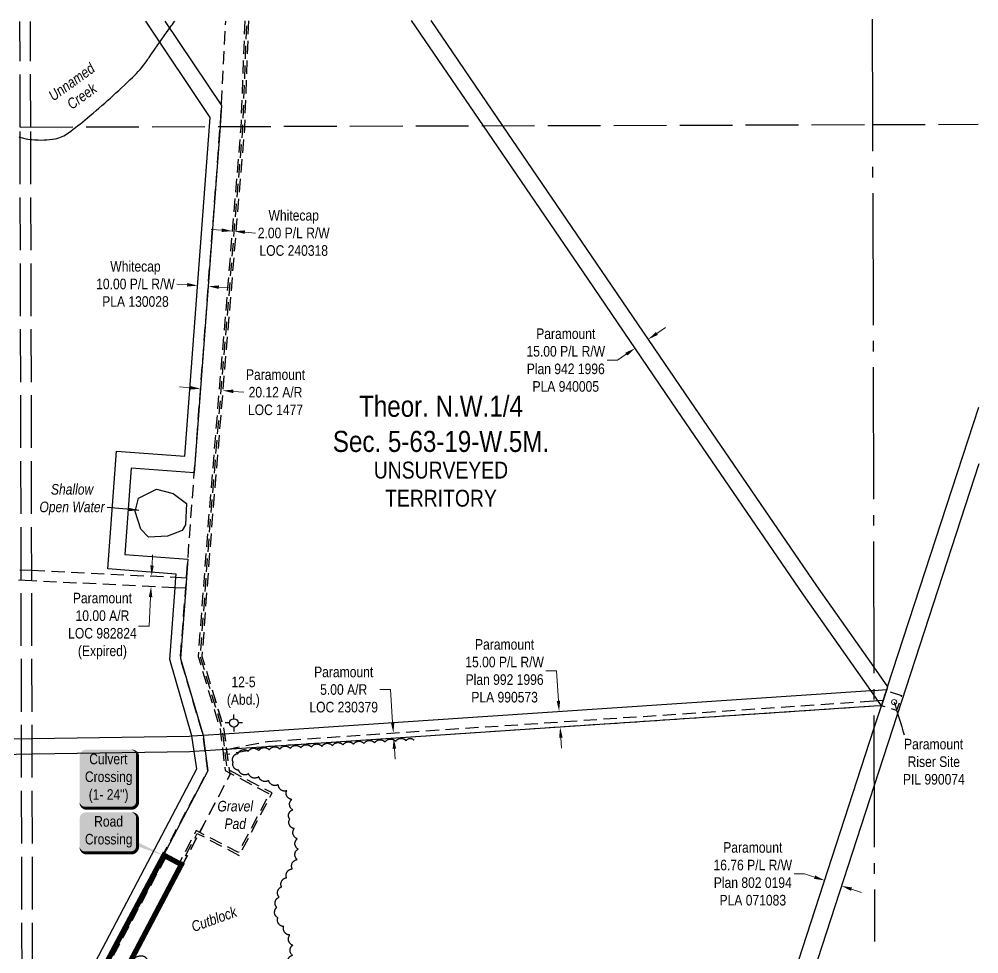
# Model space of a CAD drawing. Extents: x 507881 to 521259, y 6022177 to 6031356.
# Drawn here: x 509786 to 510695, y 6030470 to 6031356 of the extents above; entities that cross this region are included whole.
import ezdxf
from ezdxf.enums import TextEntityAlignment as Align

# ---------------------------------------------------------------- set-up
doc = ezdxf.new("R2010")
doc.units = 0
doc.header["$LTSCALE"] = 5
doc.header["$PDMODE"] = 3
doc.header["$PDSIZE"] = 30
for name, pattern in [('0', [1, 1, 0]), ('foc-ACCESSROAD', [3.75, 2.5, -1.25]), ('foc-FLOWLINE', [3.75, 2.5, -1.25]), ('foc-QUARTERLINE', [33, 25, -3, 2, -3]), ('foc-UNSURVEYED', [12.5, 10, -2.5])]:
    doc.linetypes.add(name, pattern=pattern)
doc.layers.get('Defpoints').update_dxf_attribs({"color": 9})
for name, color, linetype, lineweight in [('AS-GENERAL', 48, 'Continuous', 18), ('C-RW-T', 13, 'Continuous', 9), ('F-AR-T', 190, 'Continuous', 9), ('F-RW-T', 190, 'Continuous', 9), ('F-WS-T', 190, 'Continuous', 9), ('T-TEXT', 48, 'Continuous', 18)]:
    doc.layers.add(name, color=color, linetype=linetype, lineweight=lineweight)
for name, color, linetype in [('C-FLOWLINE', 13, 'foc-FLOWLINE'), ('C-RW', 13, 'Continuous'), ('C-SYMBOL', 7, 'Continuous'), ('CG-NOTES', 7, 'Continuous'), ('F-AR', 190, 'foc-ACCESSROAD'), ('F-RW', 190, 'Continuous'), ('F-WS', 190, 'foc-ACCESSROAD'), ('F-WS-S', 190, 'Continuous'), ('L-QSEC', 8, 'foc-QUARTERLINE'), ('L-UNS-T', 3, 'Continuous'), ('L-USEC', 7, 'foc-UNSURVEYED'), ('T-BUSH', 110, '0'), ('T-CREEK', 160, 'Continuous'), ('T-WATER-T', 170, 'Continuous'), ('WETLAND', 143, 'Continuous')]:
    doc.layers.add(name, color=color, linetype=linetype)
doc.layers.add('P-PROPOSED-WL1', color=7, linetype='Continuous', true_color=0xff1414)
doc.styles.add('175L', font='ARIALN.TTF', dxfattribs={"height": 20})
doc.styles.add('80', font='ARIALN.TTF', dxfattribs={"height": 10})
doc.styles.add('80CG', font='ARIALN.TTF', dxfattribs={"height": 10})
doc.styles.add('80L', font='ARIALN.TTF', dxfattribs={"height": 10})
doc.styles.add('80LS', font='ARIALNI.TTF', dxfattribs={"height": 10})
doc.dimstyles.new('Compass 5 000', dxfattribs={"dimscale": 5, "dimtxt": 9, "dimasz": 2, "dimexe": 0.2, "dimexo": 0.0625, "dimgap": 0.5, "dimtad": 0, "dimtih": 1, "dimtoh": 1, "dimzin": 0, "dimdsep": 46, "dimtxsty": '80CG', "dimcen": 0.1, "dimse1": 1, "dimse2": 1, "dimclrd": 256, "dimclrt": 256, "dimaunit": 1, "dimadec": 4, "dimazin": 0, "dimtfac": 0.06, "dimtofl": 0, "dimtmove": 0, "dimatfit": 1, "dimfxl": 0.2, "dimtolj": 1, "dimtzin": 0, "dimlwd": -1, "dimarcsym": 0})

# ---------------------------------------------------------------- blocks, each defined once
blk = doc.blocks.new('*D1001')
at = {"layer": 'Defpoints', "color": 0, "transparency": 16777216}
for p in [(509958.1, 6031008.95), (509979.12, 6031007.21), (509978.85, 6031003.9)]:
    blk.add_point(p, dxfattribs=at)
at = {"layer": 'F-AR-T', "transparency": 16777216}
for p, q in [((509947.86, 6031006.46), (509937.9, 6031007.28)), ((509988.81, 6031003.08), (509998.78, 6031002.25))]:
    blk.add_line(p, q, dxfattribs=at)
for points in [[(509948, 6031008.12), (509947.72, 6031004.79), (509957.83, 6031005.63)], [(509988.95, 6031004.74), (509988.68, 6031001.42), (509978.85, 6031003.9)]]:
    blk.add_solid(points, dxfattribs=at)
at = {"layer": 'F-AR-T', "transparency": 16777216, "insert": (510028.82, 6031002.25), "char_height": 10, "attachment_point": 5, "style": '80CG'}
blk.add_mtext('\\A1;Paramount\\P20.12 A/R\\PLOC 1477', dxfattribs=at)
blk = doc.blocks.new('*D1002')
at = {"layer": 'Defpoints', "color": 0, "transparency": 16777216}
for p in [(509872.41, 6030829.9), (509871.93, 6030819.91), (509910.89, 6030818.04)]:
    blk.add_point(p, dxfattribs=at)
at = {"layer": 'F-AR-T', "transparency": 16777216}
for p, q in [((509911.84, 6030838.02), (509912.32, 6030848.01)), ((509910.41, 6030808.06), (509909.1, 6030780.65)), ((509909.1, 6030780.65), (509899.1, 6030780.65))]:
    blk.add_line(p, q, dxfattribs=at)
for points in [[(509910.18, 6030838.1), (509913.51, 6030837.94), (509911.37, 6030828.04)], [(509908.74, 6030808.14), (509912.07, 6030807.98), (509910.89, 6030818.04)]]:
    blk.add_solid(points, dxfattribs=at)
at = {"layer": 'F-AR-T', "transparency": 16777216, "insert": (509864.81, 6030780.65), "char_height": 10, "attachment_point": 5, "style": '80CG'}
blk.add_mtext('\\A1;Paramount\\P10.00 A/R\\PLOC 982824\\P(Expired)', dxfattribs=at)
blk = doc.blocks.new('*D1007')
at = {"layer": 'Defpoints', "color": 0, "transparency": 16777216}
for p in [(510132.54, 6030678.72), (510140.49, 6030679.25), (510132.87, 6030673.74)]:
    blk.add_point(p, dxfattribs=at)
at = {"layer": 'F-AR-T', "transparency": 16777216}
for p, q in [((510137.75, 6030720.4), (510127.75, 6030720.4)), ((510139.82, 6030689.23), (510137.75, 6030720.4)), ((510141.49, 6030664.29), (510142.15, 6030654.31))]:
    blk.add_line(p, q, dxfattribs=at)
for points in [[(510141.49, 6030689.34), (510138.16, 6030689.12), (510140.49, 6030679.25)], [(510143.15, 6030664.4), (510139.82, 6030664.18), (510140.82, 6030674.27)]]:
    blk.add_solid(points, dxfattribs=at)
at = {"layer": 'F-AR-T', "transparency": 16777216, "insert": (510093.43, 6030720.4), "char_height": 10, "attachment_point": 5, "style": '80CG'}
blk.add_mtext('\\A1;Paramount\\P5.00 A/R\\PLOC 230379', dxfattribs=at)
blk = doc.blocks.new('*D1011')
at = {"layer": 'Defpoints', "color": 0, "transparency": 16777216}
for p in [(510548.38, 6030536.99), (510565.13, 6030534.33), (510564.31, 6030531.81)]:
    blk.add_point(p, dxfattribs=at)
at = {"layer": 'F-RW-T', "transparency": 16777216}
for p, q in [((510530.19, 6030545.71), (510520.19, 6030545.71)), ((510539.7, 6030542.61), (510530.19, 6030545.71)), ((510574.64, 6030531.24), (510584.15, 6030528.15))]:
    blk.add_line(p, q, dxfattribs=at)
for points in [[(510540.21, 6030544.2), (510539.18, 6030541.03), (510549.2, 6030539.52)], [(510575.16, 6030532.83), (510574.13, 6030529.66), (510565.13, 6030534.33)]]:
    blk.add_solid(points, dxfattribs=at)
at = {"layer": 'F-RW-T', "transparency": 16777216, "insert": (510481.1, 6030545.71), "char_height": 10, "attachment_point": 5, "style": '80CG'}
blk.add_mtext('\\A1;Paramount\\P16.76 P/L R/W\\PPlan 802 0194\\PPLA 071083', dxfattribs=at)
blk = doc.blocks.new('*D1012')
at = {"layer": 'Defpoints', "color": 0, "transparency": 16777216}
for p in [(510297.57, 6030699.75), (510320.24, 6030701.26), (510321.24, 6030686.32)]:
    blk.add_point(p, dxfattribs=at)
at = {"layer": 'F-RW-T', "transparency": 16777216}
for p, q in [((510295, 6030738.17), (510285, 6030738.17)), ((510296.9, 6030709.73), (510295, 6030738.17)), ((510299.23, 6030674.83), (510299.9, 6030664.85))]:
    blk.add_line(p, q, dxfattribs=at)
for points in [[(510298.56, 6030709.84), (510295.24, 6030709.62), (510297.57, 6030699.75)], [(510300.89, 6030674.94), (510297.57, 6030674.72), (510298.56, 6030684.8)]]:
    blk.add_solid(points, dxfattribs=at)
at = {"layer": 'F-RW-T', "transparency": 16777216, "insert": (510245.91, 6030738.17), "char_height": 10, "attachment_point": 5, "style": '80CG'}
blk.add_mtext('\\A1;Paramount\\P15.00 P/L R/W\\PPlan 992 1996\\PPLA 990573', dxfattribs=at)
blk = doc.blocks.new('*D1013')
at = {"layer": 'Defpoints', "color": 0, "transparency": 16777216}
for p in [(510369.51, 6031043.94), (510384.35, 6031048.77), (510371.95, 6031040.35)]:
    blk.add_point(p, dxfattribs=at)
at = {"layer": 'F-RW-T', "transparency": 16777216}
for p, q in [((510390.19, 6031057.98), (510398.46, 6031063.59)), ((510361.24, 6031038.32), (510352.96, 6031032.71)), ((510352.96, 6031032.71), (510342.96, 6031032.71))]:
    blk.add_line(p, q, dxfattribs=at)
for points in [[(510389.25, 6031059.36), (510391.12, 6031056.6), (510381.91, 6031052.36)], [(510360.3, 6031039.7), (510362.17, 6031036.94), (510369.51, 6031043.94)]]:
    blk.add_solid(points, dxfattribs=at)
at = {"layer": 'F-RW-T', "transparency": 16777216, "insert": (510303.88, 6031032.71), "char_height": 10, "attachment_point": 5, "style": '80CG'}
blk.add_mtext('\\A1;Paramount\\P15.00 P/L R/W\\PPlan 942 1996\\PPLA 940005', dxfattribs=at)
blk = doc.blocks.new('Gabd')
for p, q in [((-0.81, 0), (-1.62, 0)), ((0, 0.81), (0, 1.62)), ((1.62, 0), (0.81, 0)), ((0, -0.81), (0, -1.62))]:
    blk.add_line(p, q)
blk.add_circle((0, 0), 0.8)
blk = doc.blocks.new('*D1024')
at = {"layer": 'C-RW-T', "transparency": 16777216}
for p, q in [((509945.16, 6031104.12), (509935.18, 6031104.86)), ((509975.07, 6031101.88), (509985.05, 6031101.14))]:
    blk.add_line(p, q, dxfattribs=at)
for points in [[(509945.28, 6031105.78), (509945.03, 6031102.45), (509955.13, 6031103.37)], [(509975.2, 6031103.54), (509974.95, 6031100.22), (509965.1, 6031102.63)]]:
    blk.add_solid(points, dxfattribs=at)
at = {"layer": 'Defpoints', "color": 0, "transparency": 16777216}
for p in [(509955.13, 6031103.37), (509955.29, 6031105.49), (509965.26, 6031104.75)]:
    blk.add_point(p, dxfattribs=at)
at = {"layer": 'C-RW-T', "transparency": 16777216, "insert": (509896.1, 6031104.86), "char_height": 10, "attachment_point": 5, "style": '80CG'}
blk.add_mtext('\\A1;Whitecap\\P10.00 P/L R/W\\PPLA 130028', dxfattribs=at)
blk = doc.blocks.new('*D1276')
at = {"layer": 'C-RW-T', "transparency": 16777216}
for p, q in [((509977.84, 6031155.85), (509967.87, 6031156.67)), ((509999.76, 6031154.04), (510009.73, 6031153.21))]:
    blk.add_line(p, q, dxfattribs=at)
for points in [[(509977.97, 6031157.51), (509977.7, 6031154.18), (509987.8, 6031155.02)], [(509999.9, 6031155.7), (509999.63, 6031152.38), (509989.8, 6031154.86)]]:
    blk.add_solid(points, dxfattribs=at)
at = {"layer": 'Defpoints', "color": 0, "transparency": 16777216}
for p in [(509988.3, 6031161.01), (509990.29, 6031160.84), (509989.8, 6031154.86)]:
    blk.add_point(p, dxfattribs=at)
at = {"layer": 'C-RW-T', "transparency": 16777216, "insert": (510046.08, 6031153.21), "char_height": 10, "attachment_point": 5, "style": '80CG'}
blk.add_mtext('\\A1;Whitecap\\P2.00 P/L R/W\\PLOC 240318', dxfattribs=at)
blk = doc.blocks.new('*U1434')
h = blk.add_hatch(color=59)
edge = h.paths.add_edge_path()
edge.add_line((-21.5, -20), (21.5, -20))
edge.add_arc((21.5, -14), 6, 270, 360)
edge.add_line((27.5, -14), (27.5, 12.5))
edge.add_arc((21.5, 12.5), 6, 0, 90)
edge.add_line((21.5, 18.5), (-21.5, 18.5))
edge.add_arc((-21.5, 12.5), 6, 90, 180)
edge.add_line((-27.5, 12.5), (-27.5, -14))
edge.add_arc((-21.5, -14), 6, 180, 270)
at = {"color": 1, "flags": 128}
blk.add_lwpolyline([(-21.5, -20, 3, 3, 0), (21.5, -20, 3, 3, 0.414214), (27.5, -14, 3, 3, 0), (27.5, 12.5, 3, 0, 0.414214), (21.5, 18.5, 0, 0, 0), (-21.5, 18.5, 0, 0, 0.414214), (-27.5, 12.5, 0, 0, 0), (-27.5, -14, 0, 3, 0.414214)], format="xyseb", close=True, dxfattribs=at)
blk.add_lwpolyline([(54.38, -23.31, 0, 7.5, 0), (0, 0, 0, 0, 0)], format="xyseb", dxfattribs=at)
at = {"color": 1, "style": '80'}
blk.add_attdef('ENTER_TEXT_001', (-37.38, -4.99), '', height=10, dxfattribs=at)
blk = doc.blocks.new('*U1436')
h = blk.add_hatch(color=254)
edge = h.paths.add_edge_path()
edge.add_line((-21.5, -28.5), (21.5, -28.5))
edge.add_arc((21.5, -22.5), 6, 270, 360)
edge.add_line((27.5, -22.5), (27.5, 21))
edge.add_arc((21.5, 21), 6, 0, 90)
edge.add_line((21.5, 27), (-21.5, 27))
edge.add_arc((-21.5, 21), 6, 90, 180)
edge.add_line((-27.5, 21), (-27.5, -22.5))
edge.add_arc((-21.5, -22.5), 6, 180, 270)
at = {"color": 160, "flags": 128}
blk.add_lwpolyline([(-21.5, -28.5, 3, 3, 0), (21.5, -28.5, 3, 3, 0.414214), (27.5, -22.5, 3, 3, 0), (27.5, 21, 3, 0, 0.414214), (21.5, 27, 0, 0, 0), (-21.5, 27, 0, 0, 0.414214), (-27.5, 21, 0, 0, 0), (-27.5, -22.5, 0, 3, 0.414214)], format="xyseb", close=True, dxfattribs=at)
at = {"color": 160, "style": '80'}
blk.add_attdef('ENTER_TEXT_001', (-26.85, -4.92), '', height=10, dxfattribs=at)

msp = doc.modelspace()

# ---------------------------------------------------------------- linework, layer by layer
at = {"layer": 'AS-GENERAL', "const_width": 0.999, "flags": 128}
msp.add_lwpolyline([(509923.092, 6030563.395), (509939.617, 6030554.559)], dxfattribs=at)
at = {"layer": 'C-FLOWLINE', "flags": 128}
msp.add_lwpolyline([(509999.694, 6031354.24), (509995.852, 6031252.551), (509965.416, 6030883.742), (509955.52, 6030751.727), (509976.244, 6030683.208), (509978.877, 6030663.272), (509981.024, 6030643.683), (510022.952, 6030621.605), (509993.6, 6030565.861), (509953.782, 6030586.827), (509937.878, 6030556.623), (509924.003, 6030564.041), (509671.623, 6030090.788), (509629.481, 6030112.951), (509628.55, 6030111.181), (509672.452, 6030088.092), (509924.826, 6030561.334), (509938.71, 6030553.91), (509954.62, 6030584.125), (509994.437, 6030563.159), (510025.654, 6030622.443), (509982.896, 6030644.957), (509980.863, 6030663.512), (509978.205, 6030683.631), (509957.542, 6030751.949), (509967.41, 6030883.585), (509997.848, 6031252.431), (510001.696, 6031354.246)], dxfattribs=at)
at = {"layer": 'C-RW'}
for points in [[(509768.846, 6030292.089), (509798.881, 6030349.24), (509851.637, 6030449.62), (509954.39, 6030645.14), (509951.688, 6030661.645), (509949.678, 6030676.498), (509928.637, 6030748.885), (509933.724, 6030816.95), (509934.47, 6030826.929), (509934.69, 6030829.883), (509869.874, 6030834.724), (509878.227, 6030946.399), (509943.037, 6030941.567), (509966.396, 6031254.131), (509967.035, 6031262.698), (509906.086, 6031353.916)], [(509924.091, 6031353.968), (509977.484, 6031274.058), (509976.467, 6031254.728), (509976.426, 6031254.159), (509951.892, 6030925.865), (509892.067, 6030930.326), (509885.951, 6030848.565), (509945.781, 6030844.097), (509944.462, 6030826.45), (509943.716, 6030816.471), (509938.745, 6030749.96), (509960.04, 6030678.179), (509960.163, 6030677.206), (509962.17, 6030662.345), (509964.721, 6030643.371), (509862.843, 6030449.652), (509798.926, 6030328.12), (509768.892, 6030271.004)]]:
    msp.add_lwpolyline(points, dxfattribs=at)
at = {"layer": 'F-AR', "flags": 128}
for points in [[(510003.195, 6031354.196), (509999.417, 6031254.224), (509999.346, 6031252.341), (509968.836, 6030882.54), (509959.059, 6030752.116), (509979.676, 6030683.949), (509980.341, 6030678.574), (509982.352, 6030663.692), (509985.533, 6030639.613), (509885.541, 6030449.715), (509799.02, 6030285.407), (509768.985, 6030228.367), (509697.207, 6030092.045), (509687.887, 6030074.347), (509548.251, 6029809.179), (509536.725, 6029787.519), (509461.459, 6029647.573), (509449.765, 6029625.834), (509444.098, 6029614.861), (509353.348, 6029439.179), (509352.887, 6029438.286), (509344.96, 6029422.942), (509344.625, 6029422.293), (509283.899, 6029304.741), (509241.316, 6029223.606), (509234.394, 6029210.412), (509227.429, 6029197.148), (509221.766, 6029186.359), (509210.92, 6029165.695), (509197.541, 6029140.204), (509193.804, 6029133.083), (509190.179, 6029126.177), (509188.658, 6029123.276), (509183.532, 6029113.512), (509165.751, 6029122.936), (509170.88, 6029132.698), (509175.508, 6029141.526), (509178.41, 6029147.055), (509179.714, 6029149.541), (509192.804, 6029174.482), (509203.937, 6029195.694), (509209.609, 6029206.5), (509216.522, 6029219.672), (509219.92, 6029226.145), (509223.49, 6029232.946), (509229.216, 6029243.857), (509266.049, 6029314.034), (509326.763, 6029431.635), (509335.226, 6029447.945), (509418.096, 6029608.374), (509421.337, 6029614.644), (509431.821, 6029634.945), (509438.597, 6029647.507), (509499.619, 6029760.705), (509515.461, 6029790.39), (509557.576, 6029869.436), (509566.985, 6029887.102), (509667.135, 6030085.283), (509676.156, 6030103.136), (509681.292, 6030113.3), (509768.878, 6030277.103), (509798.915, 6030333.279), (509861.139, 6030449.647), (509964.721, 6030643.371), (509962.17, 6030662.345), (509960.163, 6030677.206), (509960.04, 6030678.179), (509938.745, 6030749.96), (509943.716, 6030816.471), (509944.462, 6030826.45), (509945.781, 6030844.097), (509951.892, 6030925.865), (509976.426, 6031254.159), (509976.467, 6031254.728), (509977.484, 6031274.058), (509981.693, 6031354.134)], [(509981.535, 6031036.461), (509968.836, 6030882.54), (509959.059, 6030752.116), (509979.676, 6030683.949), (509980.341, 6030678.574), (509982.352, 6030663.692), (509985.533, 6030639.613), (509885.541, 6030449.715), (509799.02, 6030285.407), (509768.985, 6030228.367), (509697.207, 6030092.045), (509687.887, 6030074.347), (509548.251, 6029809.179), (509536.725, 6029787.519), (509461.459, 6029647.573), (509449.765, 6029625.834), (509444.098, 6029614.861), (509392.979, 6029515.901)]]:
    msp.add_lwpolyline(points, dxfattribs=at)
at = {"layer": 'F-AR'}
msp.add_lwpolyline([(509667.701, 6030839.71), (509767.659, 6030834.921), (509797.821, 6030833.476), (509934.47, 6030826.929), (509944.462, 6030826.45), (509943.716, 6030816.471), (509933.724, 6030816.95), (509797.843, 6030823.46), (509767.68, 6030824.905), (509667.723, 6030829.694)], dxfattribs=at)
msp.add_lwpolyline([(510022.274, 6030666.353), (509983.007, 6030658.73), (509982.352, 6030663.692), (510021.632, 6030671.316), (510595.865, 6030709.666), (510599.731, 6030709.924), (510604.764, 6030710.26), (510603.1, 6030705.14), (510595.877, 6030704.658), (510022.274, 6030666.353)], close=True, dxfattribs=at)
at = {"layer": 'F-RW'}
for points in [[(510175.933, 6031354.694), (510243.99, 6031254.925), (510337.509, 6031117.767), (510421.679, 6030993.783), (510541.523, 6030818.649), (510595.789, 6030741.562), (510608.893, 6030722.95), (510608.095, 6030720.505), (510607.738, 6030719.408), (510603.1, 6030705.14), (510595.851, 6030715.435), (510592.994, 6030719.494), (510529.205, 6030810.101), (510409.29, 6030985.341), (510325.121, 6031109.322), (510225.864, 6031254.873), (510157.833, 6031354.642)], [(510260.142, 6029618.653), (510268.711, 6029649.9), (510314.139, 6029815.571), (510316.861, 6029825.503), (510321.054, 6029838.383), (510322.257, 6029842.081), (510328.797, 6029862.175), (510336.841, 6029886.891), (510520.579, 6030451.542), (510595.928, 6030683.099), (510603.1, 6030705.14), (510607.738, 6030719.408), (510608.095, 6030720.505), (510608.893, 6030722.95), (510695.154, 6030988.043)], [(510695.28, 6030934.295), (510596.054, 6030629.359), (510538.21, 6030451.594), (510360.111, 6029904.275), (510352.067, 6029879.556), (510345.529, 6029859.464), (510340.135, 6029842.884), (510332.913, 6029820.694), (510331.272, 6029814.711), (510324.825, 6029791.198), (510286.094, 6029649.95), (510277.526, 6029618.709)], [(509668.069, 6030672.086), (509768.012, 6030673.609), (509798.171, 6030674.04), (509946.891, 6030676.312), (509949.678, 6030676.498), (509960.152, 6030677.202), (509980.282, 6030678.557), (510592.994, 6030719.494), (510595.841, 6030719.685), (510608.095, 6030720.505), (510607.738, 6030719.408), (510603.1, 6030705.14), (510595.877, 6030704.658), (509982.352, 6030663.692), (509981.767, 6030663.653), (509962.17, 6030662.345), (509961.674, 6030662.312), (509951.688, 6030661.645), (509947.492, 6030661.365), (509798.203, 6030659.079), (509768.045, 6030658.645), (509668.102, 6030657.118)]]:
    msp.add_lwpolyline(points, dxfattribs=at)
at = {"layer": 'F-WS', "flags": 128}
msp.add_lwpolyline([(510603.1, 6030705.14), (510607.738, 6030719.408), (510622.005, 6030714.766), (510617.366, 6030700.496), (510603.1, 6030705.14)], close=True, dxfattribs=at)
at = {"layer": 'L-QSEC', "flags": 128}
msp.add_lwpolyline([(510594.339, 6031355.901), (510594.576, 6031255.954), (510596.403, 6030481.758)], dxfattribs=at)
at = {"layer": 'L-USEC'}
for p, q in [((509786.851, 6031253.611), (509786.632, 6031353.572)), ((509796.905, 6031253.633), (509796.686, 6031353.601)), ((509786.851, 6031253.625), (510594.576, 6031255.954)), ((509788.612, 6030449.429), (509786.851, 6031253.611)), ((509798.667, 6030449.451), (509796.905, 6031253.633)), ((510594.576, 6031255.954), (510694.521, 6031256.24))]:
    msp.add_line(p, q, dxfattribs=at)
at = {"layer": 'P-PROPOSED-WL1', "const_width": 4.997, "flags": 128}
msp.add_lwpolyline([(509210.021, 6029166.131), (509460.576, 6029648.04), (509536.081, 6029788.454), (509638.861, 6029801.74), (509636.56, 6029819.565), (509546.471, 6029807.939), (509939.617, 6030554.559), (509923.092, 6030563.395), (509799.797, 6030332.809), (509670.69, 6030090.149), (509646.727, 6030102.752)], dxfattribs=at)
at = {"layer": 'T-BUSH', "flags": 128}
msp.add_lwpolyline([(509880.126, 6030433.816, -0.5205671), (509884.824, 6030442.644, -0.5205671), (509889.521, 6030451.472, -0.5205671), (509894.219, 6030460.3, -0.5205671), (509899.334, 6030467.653, -0.5205671), (509907.683, 6030462.154, -0.5205671), (509917.318, 6030459.485, -0.5205671), (509927.004, 6030456.999, -0.5205671), (509936.691, 6030454.513, -0.5205671), (509946.377, 6030452.028, -0.5205671), (509955.942, 6030449.115, -0.5205671), (509965.651, 6030446.951, -0.5205671), (509975.612, 6030446.062, -0.5205671), (509985.572, 6030445.173, -0.5205671), (509995.565, 6030444.838, -0.5205671), (510005.561, 6030444.548, -0.5205671), (510015.557, 6030444.259, -0.5205671), (510024.508, 6030448.399, -0.5205671), (510033.19, 6030453.351, -0.5205671), (510041.182, 6030459.333, -0.5205671), (510045.02, 6030468.561, -0.5205671), (510045.086, 6030478.115, -0.5205671), (510042.453, 6030487.762, -0.5205671), (510036.647, 6030495.88, -0.5205671), (510031.066, 6030504.068, -0.5205671), (510029.978, 6030513.925, -0.5205671), (510032.241, 6030523.665, -0.5205671), (510034.503, 6030533.406, -0.5205671), (510039.323, 6030542.029, -0.5205671), (510044.748, 6030550.418, -0.5205671), (510049.363, 6030559.29, -0.5205671), (510050.158, 6030569.18, -0.5205671), (510049.491, 6030579.076, -0.5205671), (510046.565, 6030588.586, -0.5205671), (510042.241, 6030597.546, -0.5205671), (510045.127, 6030606.463, -0.5205671), (510044.322, 6030616.273, -0.5205671), (510039.438, 6030624.529, -0.5205671), (510031.489, 6030630.327, -0.5205671), (510022.297, 6030634.264, -0.5205671), (510012.964, 6030637.815, -0.5205671), (510003.385, 6030640.688, -0.5205671), (509993.967, 6030644.05, -0.5205671), (509988.645, 6030651.656, -0.5205671), (509993.336, 6030659.762, -0.5205671), (510002.953, 6030661.889, -0.5205671), (510012.93, 6030662.559, -0.5205671), (510022.908, 6030663.228, -0.5205671), (510032.886, 6030663.897, -0.5205671), (510042.863, 6030664.567, -0.5205671), (510052.841, 6030665.236, -0.5205671), (510062.818, 6030665.905, -0.5205671), (510072.796, 6030666.575, -0.5205671), (510082.773, 6030667.244, -0.5205671), (510092.751, 6030667.913, -0.5205671), (510102.729, 6030668.583, -0.5205671), (510112.706, 6030669.252, -0.5205671), (510122.684, 6030669.921, -0.5205671), (510132.661, 6030670.591, -0.5205671), (510142.639, 6030671.26, -0.5205671), (510152.616, 6030671.929, -0.5205671), (510160.074, 6030672.43, -0.5205671)], format="xyb", dxfattribs=at)
at = {"layer": 'T-CREEK'}
msp.add_lwpolyline([(509785.55, 6031244.337, 0.0225627), (509790.145, 6031243.018, 0.0375966), (509797.996, 6031241.757, 0.0257998), (509809.567, 6031241.382, 0.0423677), (509819.994, 6031242.468, 0.062605), (509826.758, 6031244.661, 0.0498223), (509832.556, 6031248.123, 0.0146873), (509850.513, 6031262.265, 0.0172371), (509893.446, 6031300.76, 0.0486153), (509906.773, 6031316.32, 0.0000021), (509909.824, 6031320.676, 0.0000184), (509910.176, 6031321.178), (509925.568, 6031343.154), (509928.925, 6031347.946, -0.0058777), (509933.308, 6031354.049, -0.1799297)], format="xyb", dxfattribs=at)
at = {"layer": 'WETLAND'}
msp.add_lwpolyline([(509926.553, 6030865.997), (509908.561, 6030864.939), (509901.153, 6030872.347), (509895.861, 6030889.28), (509899.036, 6030901.98), (509915.969, 6030910.447), (509931.844, 6030906.214), (509944.544, 6030896.689), (509943.486, 6030876.58), (509940.311, 6030871.289), (509926.553, 6030865.997)], close=True, dxfattribs=at)

# ---------------------------------------------------------------- block references
ref = msp.add_blockref('*U1436', (509870.656, 6030636.455), dxfattribs=dict(xscale=0.998412610604916, yscale=0.998412610604916, zscale=0.998412610604916))
ref.add_attrib('ENTER_TEXT_001', 'Culvert', (509852.305, 6030649.656), dxfattribs={"color": 160, "height": 9.9841, "style": '80'})
ref.add_attrib('ENTER_TEXT_002', 'Crossing', (509848.215, 6030632.839), dxfattribs={"color": 160, "height": 9.9841, "style": '80'})
ref.add_attrib('ENTER_TEXT_003', '(1- 24")', (509851.787, 6030616.028), dxfattribs={"color": 160, "height": 9.9841, "style": '80'})
at = {"layer": 'CG-NOTES'}
ref = msp.add_blockref('*U1434', (509870.646, 6030585.592), dxfattribs=dict(at, xscale=0.998412610604916, yscale=0.998412610604916, zscale=0.998412610604916))
ref.add_attrib('ENTER_TEXT_001', 'Road', (509856.957, 6030590.476), dxfattribs={"layer": '0', "color": 1, "height": 9.9841, "style": '80'})
ref.add_attrib('ENTER_TEXT_002', 'Crossing', (509848.205, 6030573.659), dxfattribs={"layer": '0', "color": 1, "height": 9.9841, "style": '80'})
at = {"layer": 'F-WS-S', "xscale": 5, "yscale": 5, "zscale": 5}
msp.add_blockref('Gabd', (509989.299, 6030688.807), dxfattribs=at)

# ---------------------------------------------------------------- texts
at = {"layer": 'C-SYMBOL', "color": 3, "insert": (510185.645, 6030999.016), "char_height": 20, "width": 203.24229, "attachment_point": 2, "style": '175L'}
msp.add_mtext('Theor. N.W.1/4\\PSec. 5-63-19-W.5M.', dxfattribs=at)
at = {"layer": 'F-WS-S', "insert": (509982.339, 6030732.689), "char_height": 10, "attachment_point": 1, "style": '80L'}
msp.add_mtext_dynamic_manual_height_columns('\\pi4.6802;12-5\\P\\pi0.38623;(Abd.)', width=30.58146, gutter_width=49.973, heights=[0], dxfattribs=at)
at = {"layer": 'F-WS-T', "insert": (510614.668, 6030673.748), "char_height": 10, "attachment_point": 1, "style": '80L'}
msp.add_mtext_dynamic_manual_height_columns('\\pi9.7608;Paramount\\P\\pi13.168;Riser Site\\P\\pi8.7239;PIL 990074', width=74.61024, gutter_width=49.973, heights=[0], dxfattribs=at)
at = {"layer": 'L-UNS-T', "color": 3, "insert": (510185.59, 6030915.026), "char_height": 16, "attachment_point": 5, "style": '80L'}
msp.add_mtext_dynamic_manual_height_columns('UNSURVEYED TERRITORY', width=126.34561, gutter_width=47.474, heights=[0], dxfattribs=at)
at = {"layer": 'T-TEXT', "style": '80LS'}
msp.add_text('Cutblock', height=10, rotation=20, dxfattribs=at).set_placement((509970.507, 6030502.828), align=Align.MIDDLE_CENTER)
at = {"layer": 'T-TEXT', "insert": (509990.65, 6030614.921), "char_height": 10, "width": 34.3292, "attachment_point": 2, "style": '80LS'}
msp.add_mtext('Gravel^JPad', dxfattribs=at)
at = {"layer": 'T-WATER-T', "insert": (509812.031, 6031285.607), "char_height": 10, "attachment_point": 1, "rotation": 35.792421, "style": '80L'}
msp.add_mtext_dynamic_manual_height_columns('\\pi0.59237;{\\fArial Narrow|b0|i1|c0|p34;Unnamed\\P\\pi10.088;Creek}', width=50.29798, gutter_width=49.973, heights=[0], dxfattribs=at)
at = {"layer": 'WETLAND', "insert": (509804.538, 6030915.25), "char_height": 10, "attachment_point": 1, "style": '80L'}
msp.add_mtext_dynamic_manual_height_columns('\\pi11.452;{\\fArial Narrow|b0|i1|c0|p34;Shallow \\P\\pi0.5583;Open Water}', width=62.82874, gutter_width=49.973, heights=[0], dxfattribs=at)

# ---------------------------------------------------------------- dimensions: what is measured, and where the dimension line sits
at = {"layer": 'C-RW-T', "color": 0}
dim = msp.add_aligned_dim(p1=(509988.297, 6031161.005), p2=(509990.29, 6031160.841), distance=-6.002, text='Whitecap\\P2.00 P/L R/W\\PLOC 240318', dimstyle='Compass 5 000', dxfattribs=at)
dim.commit()
dim.dimension.update_dxf_attribs({"geometry": '*D1276', "text_midpoint": (510046.083, 6031153.214)})
at = {"layer": 'C-RW-T'}
dim = msp.add_aligned_dim(p1=(509965.26, 6031104.747), p2=(509955.288, 6031105.492), distance=2.127, text='Whitecap\\P10.00 P/L R/W\\PPLA 130028', dimstyle='Compass 5 000', dxfattribs=at)
dim.commit()
dim.dimension.update_dxf_attribs({"geometry": '*D1024', "text_midpoint": (509896.099, 6031104.861)})
at = {"layer": 'F-AR-T'}
dim = msp.add_aligned_dim(p1=(509958.101, 6031008.948), p2=(509979.122, 6031007.214), distance=-3.326, text='Paramount\\P20.12 A/R\\PLOC 1477', dimstyle='Compass 5 000', dxfattribs=at)
dim.commit()
dim.dimension.update_dxf_attribs({"geometry": '*D1001', "text_midpoint": (510028.825, 6031002.255)})
for base, p1, p2, angle, text, picture, middle in [((509910.888, 6030818.044), (509872.412, 6030829.902), (509871.933, 6030819.91), 267.25717, 'Paramount\\P10.00 A/R\\PLOC 982824\\P(Expired)', '*D1002', (509864.806, 6030780.654)), ((510140.489, 6030679.254), (510132.872, 6030673.738), (510132.54, 6030678.724), 93.81129, 'Paramount\\P5.00 A/R\\PLOC 230379', '*D1007', (510093.433, 6030720.401))]:
    dim = msp.add_linear_dim(base=base, p1=p1, p2=p2, angle=angle, text=text, dimstyle='Compass 5 000', dxfattribs=at)
    dim.commit()
    dim.dimension.update_dxf_attribs({"geometry": picture, "text_midpoint": middle, "dimtype": 161})
at = {"layer": 'F-RW-T'}
dim = msp.add_aligned_dim(p1=(510384.352, 6031048.766), p2=(510371.948, 6031040.345), distance=-4.343, text='Paramount\\P15.00 P/L R/W\\PPlan 942 1996\\PPLA 940005', dimstyle='Compass 5 000', dxfattribs=at)
dim.commit()
dim.dimension.update_dxf_attribs({"geometry": '*D1013', "text_midpoint": (510303.876, 6031032.705)})
for base, p1, p2, angle, text, picture, middle in [((510297.565, 6030699.749), (510321.243, 6030686.32), (510320.244, 6030701.265), 93.823645, 'Paramount\\P15.00 P/L R/W\\PPlan 992 1996\\PPLA 990573', '*D1012', (510245.912, 6030738.166)), ((510565.134, 6030534.335), (510548.384, 6030536.995), (510564.313, 6030531.811), 341.975161, 'Paramount\\P16.76 P/L R/W\\PPlan 802 0194\\PPLA 071083', '*D1011', (510481.1, 6030545.706))]:
    dim = msp.add_linear_dim(base=base, p1=p1, p2=p2, angle=angle, text=text, dimstyle='Compass 5 000', dxfattribs=at)
    dim.commit()
    dim.dimension.update_dxf_attribs({"geometry": picture, "text_midpoint": middle, "dimtype": 161})

# ---------------------------------------------------------------- leaders
at = {"layer": 'F-WS-T', "path_type": 1}
msp.add_leader([(510615.035, 6030708.52), (510624.577, 6030677.483)], dimstyle='Compass 5 000', override={"dimasz": 1, "dimgap": 0.5, "dimtad": 0, "dimldrblk": 'DotBlank'}, dxfattribs=at)
at = {"layer": 'WETLAND', "path_type": 1}
msp.add_leader([(509899.231, 6030890.318), (509869.204, 6030893.112)], dimstyle='Compass 5 000', override={"dimgap": 0.5, "dimtad": 0}, dxfattribs=at)

doc.saveas('drawing.dxf')
